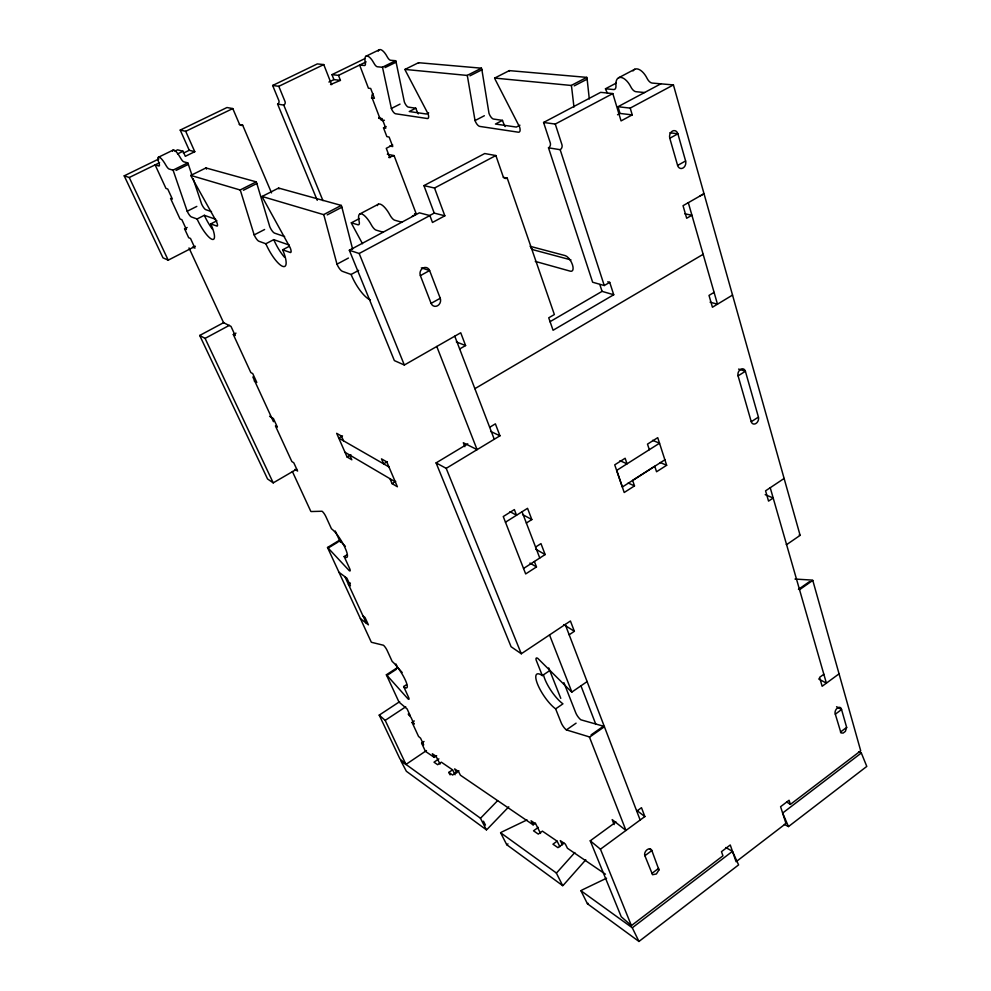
<?xml version="1.0" encoding="UTF-8"?>
<svg xmlns="http://www.w3.org/2000/svg" width="991" height="991" viewBox="0 0 991 991"><rect width="100%" height="100%" fill="white"/><g stroke="black" fill="none" stroke-linecap="round" stroke-linejoin="round"><path stroke-width="1.49" d="M585.805 859.792L563.805 884.653A5.438 2.961 -28.3 0 1 562.69 885.644L506.735 844.716L500.616 832.75A5.116 2.589 -28.5 0 1 501.867 831.969L527.001 819.916M574.83 852.52L557.438 871.969A5.451 2.923 -28.2 0 1 556.298 872.935L562.69 885.644M508.779 806.81L487.473 828.972A4.943 2.403 -29 0 1 486.395 829.826L406.372 771.283L400.773 760.679L480.4 818.157L486.42 829.851M497.593 800.678L481.453 817.29A4.967 2.378 -28.9 0 1 480.375 818.132M638.96 941.45L632.283 927.787L580.937 890.723L587.415 903.742L638.96 941.45L738.592 864.895L732.46 851.331L725.808 847.528M784.339 824.413L788.489 826.568L866.791 766.415L861.328 752.999L858.59 751.859M615.981 821.997L590.252 840.802L621.246 916.762L631.403 925.606L722.947 855.815L721.473 851.665L730.256 844.989L736.09 861.724L785.974 823.471L780.586 806.699L789.071 800.245L790.384 804.407L860.708 750.806L812.781 580.404A6.057 2.725 53.4 0 0 811.691 580.069L794.993 579.054M632.283 927.787L732.46 851.331M861.328 752.999L782.63 813.054L788.489 826.568M651.756 873.517L658.668 868.327M840.455 732.064L846.648 727.406L841.409 708.999A4.286 2.874 -60.9 0 0 837.358 708.082A4.286 2.874 -60.9 0 0 835.165 713.656L840.975 732.919L843.13 733.08L845.397 731.37L846.648 727.406M644.881 855.728L651.843 850.538L649.526 848.717M835.314 714.189L841.57 709.531L836.577 706.732M631.403 925.606L600.447 849.2L644.856 816.559L641.487 807.69L636.755 811.146M839.067 673.83L822.146 686.268L819.569 677.373L823.831 674.252M564.09 843.192L557.945 847.652L552.941 844.196L557.115 841.173L559.853 846.686M538.336 827.374L533.53 830.817L538.299 834.1L542.411 831.139L557.115 841.173M456.715 772.918L454.646 768.88L458.499 771.506L460.419 775.222L533.108 824.822L535.536 823.087M591.07 734.913L603.469 726.205A6.417 1.92 55.2 0 1 604.411 726.725L589.496 737.193A6.442 1.858 55.3 0 0 588.58 736.66L566.394 729.909A6.231 1.747 55.7 0 1 561.228 722.86L555.629 708.875A21.951 6.268 56 0 1 537.568 684.162A21.951 6.268 56 0 1 542.325 675.602L549.77 670.56M798.461 589.36L809.498 581.618M812.781 580.404L799.539 589.707A6.082 2.676 53.5 0 0 799.254 589.583M566.394 729.909L576.081 723.17M542.325 675.602L536.205 660.217A6.355 1.846 56.3 0 1 537.853 658.433L570.779 691.161A6.59 1.957 55.9 0 0 571.869 692.065L587.118 681.597A6.565 2.032 55.8 0 1 586.858 681.412M633.014 70.943A14.122 7.259 65.1 0 1 647.061 78.326A7.148 3.716 65.3 0 0 652.177 83.071L673.422 84.929L800.121 535.363L786.594 544.654A6.206 2.824 54.4 0 1 786.297 544.505M458.87 770.738L452.627 775.024L448.824 772.41L452.565 769.834L455.092 774.739M555.629 708.875L562.95 703.833A21.901 6.367 56 0 1 543.663 675.49M424.024 741.466L421.609 743.089L425.412 751.339L434.231 757.359L436.659 755.699M438.902 758.871L434.008 762.19L437.65 764.705L441.354 762.19L452.565 769.834M399.658 701.665L379.219 715.118L399.955 758.945L405.963 764.42L426.464 750.571M569.181 634.785L574.359 631.304L570.432 620.998L521.291 653.763L511.083 646.727L436.09 462.896L467.752 443.832M784.116 478.467L765.572 490.83L768.545 501.099L773.178 498.002L765.201 494.658M421.609 743.089L423.665 744.885L420.593 738.208L418.536 736.424L412.083 722.427L414.288 720.965M379.219 715.118L385.189 720.37L405.74 706.806M402.16 672.48L398.209 668.132A4.546 0.991 57.3 0 0 397.564 667.513L386.366 674.784A4.559 0.954 57.4 0 1 387.01 675.404L408.019 698.903A4.621 0.979 57.2 0 0 408.763 697.751L403.659 686.54L406.521 684.657M387.01 675.404L396.35 669.334M534.372 561.501L536.478 566.939L525.676 573.925L503.255 516.546L514.354 509.585L516.534 515.246L509.981 511.653M523.545 568.475L545.137 554.564L540.975 543.613L535.574 547.069M751.252 421.72L758.425 417.1L745.393 371.278A4.905 3.679 -70 0 0 740.537 369.383A4.905 3.679 -70 0 0 738.084 375.874L751.252 421.72A4.819 3.568 -68.4 0 0 755.997 423.454A4.819 3.568 -68.4 0 0 758.425 417.1M649.328 449.691L647.495 444.129L657.727 437.663L666.646 465.275L656.55 471.753L654.754 466.265L632.63 480.424L634.488 485.912L624.206 492.502L614.73 464.841L625.148 458.251L627.03 463.825L619.957 460.691M664.911 459.774L622.36 486.99L616.687 470.391L659.56 443.2L652.586 440.326M526.357 523.025L531.82 519.569L527.546 508.321L505.46 522.207M738.084 375.874L745.393 371.278L738.592 369.086M350.393 583.055L348.411 584.281L350.418 585.792L346.924 578.211L338.984 572.29M345.413 546.4L340.099 540.801A4.769 1.09 58.5 0 0 339.455 540.244L327.513 547.49A4.782 1.053 58.5 0 1 328.145 548.048L349.266 570.667A4.844 1.09 58.3 0 0 349.835 568.97L344.174 556.558L347.234 554.687M328.145 548.048L338.104 542.003M436.09 462.896L446.198 468.347L499.947 435.817L495.389 423.851L489.678 427.282M732.535 295.083L712.43 307.235L709.011 295.417L714.09 292.37M389.971 478.703L392.064 483.62L395.731 481.415M387.32 461.657L383.628 463.85L381.498 458.87L386.787 461.893L397.391 486.767L392.064 483.62M474.875 388.683L703.152 254.315M607.768 281.803L609.725 282.361L613.726 294.748L553.065 330.263L548.729 317.814L554.365 314.543L507.243 178.132A3.803 3.196 -80.5 0 1 503.069 176.311L495.872 155.537L484.71 153.543L423.937 185.614L434.219 213.09L444.835 215.815L434.529 188.03L423.937 185.614M343.505 440.809L341.4 436.028L336.667 433.327L347.061 456.962L350.876 454.72M342.527 435.904L338.761 438.084L388.93 466.897M632.233 114.882L619.994 113.445L617.975 106.731L630.214 108.106L632.233 114.882L621.06 120.902L612.81 93.575L600.657 92.349L543.588 122.463L550.278 142.902A3.729 3.072 -81.4 0 1 548.506 147.82L592.643 282.237L604.262 285.532L609.725 282.361M223.842 322.533L199.699 335.466L267.558 478.963L273.219 482.865L296.668 469.201M549.918 321.753L602.07 291.366L613.726 294.748M459.663 348.968L465.597 345.549L460.728 332.778L404.34 365.022L394.356 360.588L349.34 250.252L419.379 212.83L429.883 215.567L432.485 222.467L444.835 215.815M700.104 195.933L704.019 193.703L683.034 205.694L686.676 218.255L691.916 215.233L684.843 213.821M431.097 303.37L440.239 298.266L429.611 270.543A5.698 4.967 -74.7 0 0 423.046 268.041A5.698 4.967 -74.7 0 0 420.37 275.634L431.097 303.37A5.624 4.881 -72.4 0 0 437.564 305.748A5.624 4.881 -72.4 0 0 440.239 298.254M677.609 165.435L685.599 160.963L677.881 133.81A5.451 4.237 -79.8 0 0 672.418 131.085A5.451 4.237 -79.8 0 0 669.792 138.257L677.609 165.435A5.376 4.175 -78.6 0 0 682.985 168.036A5.376 4.175 -78.6 0 0 685.599 160.963M420.37 275.634L429.611 270.543L421.336 267.867M669.792 138.257L677.881 133.81L669.866 132.757M254.266 381.015L256.793 382.427L252.742 373.619L250.834 372.566L233.319 334.562L235.982 333.125M187.175 227.484L184.574 228.797L186.382 229.491L181.873 219.692L180.052 219.011L170.563 198.423L172.36 199.042L167.752 189.033L165.968 188.439L155.116 164.878L158.845 165.98A5.785 1.363 62.2 0 0 158.956 163.057A11.632 2.775 62.2 0 1 159.192 157.135A11.632 2.775 62.2 0 1 165.77 165.026A5.884 1.412 62.3 0 0 169.089 169.003L172.991 170.155A5.859 1.412 62.2 0 1 173.598 171.629L187.2 211.232A5.735 1.387 61.8 0 0 191.374 216.942L197.073 218.986A20.402 5.042 61.7 0 0 212 239.302A20.402 5.042 61.7 0 0 210.749 223.916L217.116 226.134A5.946 1.499 61.8 0 0 216.459 221.575L191.573 176.98A6.07 1.524 62.2 0 1 190.805 175.419L240.132 189.987A6.466 1.759 62.3 0 1 240.763 191.61L254.167 234.904A6.305 1.709 61.7 0 0 258.886 241.247L265.848 243.761A22.434 6.231 61.7 0 0 282.732 266.381A22.434 6.231 61.7 0 0 282.633 249.806L290.499 252.556A6.553 1.871 61.7 0 0 290.128 247.614L262.925 198.2A6.702 1.908 62.3 0 1 262.082 196.466L323.611 214.638A7.185 2.23 62.2 0 1 324.255 216.434L336.977 264.176A6.987 2.155 61.5 0 0 342.378 271.323L351.099 274.47L358.668 270.37M199.699 335.466L205.087 338.377L229.404 325.321M336.977 264.176L348.411 258.056M430.131 215.282L434.219 213.09M617.529 114.758L619.994 113.445M349.34 250.252L359.176 253.498L429.883 215.567M630.214 108.106L673.422 84.929M412.231 216.261L416.319 214.081L394.071 155.587L387.32 154.237M617.975 106.731L660.848 83.826M434.529 188.03L495.872 155.537M543.588 122.463L555.27 124.061L612.81 93.575M359.857 213.957L378.389 204.208M618.57 77.793L634.711 69.283M362.495 243.736L352.239 224.759A7.47 2.44 62.1 0 1 351.334 222.826L359.436 218.553M607.533 93.278L606.207 90.639A6.974 3.456 64.9 0 1 605.489 88.769L616.092 83.17M282.633 249.806L289.347 246.288M519.928 125.2L516.348 127.071L495.45 124.036L502.474 120.382A21.096 9.179 64.1 0 0 505.1 126.6M327.203 214.898L341.907 207.218A7.16 2.304 62.4 0 0 341.288 205.422L278.607 188.055L262.082 196.466M574.235 85.883L587.143 79.144A6.714 3.246 65.2 0 0 586.746 77.372L509.3 70.621L494.645 78.078A6.305 2.75 65 0 0 495.339 79.751L519.594 127.009A6.181 2.7 64 0 1 518.392 132.212L479.78 126.414A5.946 2.478 64.1 0 1 475.036 120.568L467.579 77.025A6.107 2.552 64.9 0 0 467.133 75.427L404.947 69.42A5.748 2.23 64.8 0 0 405.604 70.943L428.038 113.767A5.636 2.193 64.1 0 1 427.369 118.536L395.582 113.767A5.451 2.032 64.1 0 1 391.371 108.465L382.811 68.701A5.574 2.081 64.8 0 0 382.365 67.252L377.41 66.769A5.574 2.069 64.8 0 1 374.759 64.539L372.257 60.401A11.05 4.063 64.7 0 0 364.886 59.745L365.431 63.659A5.5 2.007 64.8 0 1 364.378 65.517L359.634 65.059L368.429 88.199L370.684 88.472L374.425 98.307L371.439 97.911M265.848 243.761L273.751 239.636L289.273 245.087M323.611 214.638L341.288 205.422M494.645 78.078L571.225 85.461L586.746 77.372M388.745 157.519L394.071 155.587M254.167 234.904L264.609 229.503M475.036 120.568L484.364 115.736M158.845 158.969L124.209 175.841L162.982 257.833L168.21 260.162L195.351 246.239M392.721 144.996L386.267 148.303L389.872 157.755M210.749 223.916L216.905 220.77M428.669 112.9L426.464 114.027L409.246 111.525L415.774 108.217A19.287 7.507 64.2 0 0 418.276 113.891M389.736 145.999L392.746 146.569L389.129 137.043L386.862 136.634L383.517 127.876L386.168 126.526M243.452 190.247L256.842 183.484A6.442 1.821 62.4 0 0 256.235 181.861L205.93 167.937L190.805 175.419M469.969 75.812L481.899 69.791A6.082 2.589 65.1 0 0 481.465 68.193L418.524 62.706L404.947 69.42M197.073 218.986L204.332 215.307L215.79 219.333M187.2 211.232L196.813 206.401M391.371 108.465L400.03 104.105M240.132 189.987L256.235 181.861M467.133 75.427L481.465 68.193M172.991 170.155L187.77 162.896A5.847 1.462 62.4 0 1 188.352 164.37L191.721 174.441M382.365 67.252L395.657 60.711A5.562 2.118 64.9 0 1 396.103 62.173L404.353 101.937A5.438 2.069 64.2 0 0 408.094 107.065L415.774 108.217M176.064 170.415L188.352 164.37M385.041 67.611L396.103 62.173M183.397 153.134L189.256 150.273L194.781 151.685L185.701 131.32L180.226 130.081L189.256 150.273M328.913 82.042L333.905 79.602L340.433 80.37L338.488 75.378L331.973 74.647L333.905 79.602M194.781 151.685L185.317 156.318L183.038 151.251L177.6 149.839L174.862 151.165M330.548 84.545L340.433 80.37M158.325 157.296L172.954 150.174M365.828 56.314L379.008 49.897M331.973 74.647L364.688 58.704M124.209 175.841L129.251 177.5L159.588 162.697M177.513 153.939L183.038 151.251M338.488 75.378L366.15 61.876M180.226 130.081L226.976 107.523L232.786 108.564L239.289 123.788A2.762 2.539 84.3 0 0 242.671 125.188L271.534 192.898M317.244 200.318L277.616 104.105A2.725 2.465 85.4 0 0 278.843 100.525L272.649 85.474L317.306 63.919L323.76 64.576L331.638 84.681M185.701 131.32L232.786 108.564M272.649 85.474L278.793 86.316L323.76 64.576M606.591 878.187L582.312 889.868A5.649 3.134 -27.9 0 0 580.961 890.748M395.657 60.711L390.64 60.278A5.562 2.106 65 0 1 387.147 56.685A11.012 4.15 64.9 0 0 378.228 51.21M605.489 88.769L613.59 89.549A7.048 3.506 65.1 0 0 615.944 85.536A14.171 7.135 64.9 0 1 620.762 77.397A14.171 7.135 64.9 0 1 630.858 86.911A7.185 3.654 65 0 0 635.962 91.705L644.546 92.535M502.474 120.382L493.184 118.994A5.934 2.527 64.3 0 1 488.997 113.333L481.899 69.791M379.132 118.127L382.13 118.61L385.784 128.248L383.517 127.876M277.616 104.105L283.773 105.096L322.942 200.64M548.506 147.82L560.163 149.691L604.262 285.532M239.252 124.507L242.671 125.188M503.242 177.339L507.243 178.132M414.61 213.635L416.319 214.081M530.074 246.301L565.118 255.591A8.77 3.791 61.2 0 1 572.439 264.671A8.77 3.791 61.2 0 1 570.333 271.187L535.289 261.401M570.965 259.902L533.839 249.955A8.337 3.481 61.7 0 1 531.077 248.122M710.089 302.168L717.484 304.187L688.311 202.684M187.77 162.896L183.781 161.793A5.859 1.462 62.4 0 1 181.328 159.291L178.69 154.968A11.595 2.874 62.4 0 0 172.57 151.338M401.85 222.195L394.728 220.225A7.655 2.676 62.3 0 1 389.822 214.824A15.1 5.203 62.3 0 0 377.298 205.608M603.469 726.205L580.899 719.813A6.206 1.809 55.6 0 1 575.746 712.802L563.891 682.626M351.334 222.826L357.924 224.771A7.532 2.478 62.2 0 0 359.101 221.179A15.175 5.042 62.1 0 1 361.554 213.895A15.175 5.042 62.1 0 1 371.229 224.697A7.693 2.589 62.2 0 0 376.109 230.135L383.108 232.204M211.517 211.628L205.769 209.671A5.723 1.437 61.9 0 1 201.594 203.985L193.146 178.714M284.628 236.564L274.532 233.12A6.28 1.771 61.9 0 1 269.812 226.815L256.842 183.484M456.331 341.92L465.597 345.549M192.551 247.131L194.954 248.122L190.495 238.435L188.686 237.716L184.574 228.797M660.241 462.524L666.646 465.275M628.207 483.013L634.488 485.912M490.644 431.407L499.947 435.817M233.319 334.562L235.201 335.528L231.002 326.411L223.57 322.682L189.008 247.936M522.554 514.527L531.82 519.569M818.653 678.922L826.395 683.146L770.23 487.733M535.871 549.262L545.137 554.564M344.992 452.268L395.285 481.824M529.912 563.074L536.478 566.939M347.061 456.962L351.817 459.787L349.749 455.067M269.614 416.282L273.429 418.574L277.369 427.109L275.436 425.932L291.849 461.546L293.794 462.797L297.597 471.072L295.021 469.387M563.768 624.627L574.359 631.304M786.668 801.954L790.384 804.407M605.451 874.198L567.434 848.259L565.353 844.059L560.274 840.616L562.343 844.766M500.616 832.75L556.31 872.947M636.693 810.353L644.856 816.559M363.003 615.931L365.022 617.504L368.404 624.85L360.39 618.582M590.252 840.802L600.447 849.2M412.083 722.427L414.139 724.186L411.005 717.397L408.23 714.053L410.274 715.799L407.128 708.961L399.001 702.086L386.366 674.784M434.231 757.359L432.349 753.755L435.978 756.207L440.054 764.086M448.824 772.41L450.087 774.851M483.459 821.192L485.466 825.094M533.108 824.822L531.077 820.783L535.797 823.992L540.529 833.443M129.251 177.5L168.21 260.162M205.087 338.377L273.219 482.865M385.189 720.37L405.963 764.42M252.866 376.964L273.466 421.683M344.93 576.725L366.385 623.277M292.382 471.505L310.79 511.331A4.844 1.078 58.9 0 0 311.273 511.542L322.038 511.245A4.943 1.127 58.8 0 1 325.915 516.67L331.452 528.773A17.181 3.914 58.5 0 1 345.041 547.775A17.181 3.914 58.5 0 1 344.174 556.558M327.513 547.49L371.241 642.057A4.596 0.979 57.7 0 0 371.749 642.366L383.43 645.24A4.695 1.028 57.6 0 1 387.184 650.542L392.176 661.455A16.339 3.53 57.3 0 1 405.307 679.999A16.339 3.53 57.3 0 1 403.659 686.54M335.243 531.015L340.334 542.151M395.954 663.97L397.837 668.107M278.793 86.316L284.999 101.478A2.75 2.49 85.9 0 1 283.773 105.096M359.176 253.498L404.34 365.022M446.198 468.347L521.291 653.763M548.717 667.922L560.782 698.345M464.866 446.656L463.317 442.742L477.092 449.641L436.771 346.478M614.135 824.586L612.178 819.607L625.965 830.446L589.496 737.193M549.522 634.934L571.869 692.065M580.912 685.722L595.851 724.396M454.77 336.197L494.261 439.261M522.046 511.777L539.773 558.02M565.217 624.466L640.149 820.015M599.84 284.553L602.07 291.366M555.27 124.061L561.947 144.723A3.778 3.084 -81.1 0 1 560.163 149.691M341.907 207.218L352.61 249.15M573.962 107.04L571.646 87.245A6.739 3.184 65 0 0 571.225 85.461M587.143 79.144L589.298 98.976M379.516 117A3.927 3.444 -88 0 1 378.748 118.338M384.421 120.258A3.964 3.468 -87.6 0 1 379.863 118.251L372.158 98.01A4.001 3.506 -89.3 0 1 372.901 93.575M278.991 188.922A6.677 1.97 62.4 0 1 278.607 188.055M206.487 169.102A6.045 1.586 62.4 0 1 205.93 167.937M212.421 229.144A20.365 5.128 61.8 0 1 204.332 215.307M370.374 299.939A24.936 7.903 61.4 0 1 351.099 274.47M284.553 257.288A22.384 6.342 61.7 0 1 273.751 239.636M800.121 535.363A6.181 2.874 54.3 0 1 799.217 534.867M418.66 63.09A5.735 2.267 65 0 1 418.524 62.706M509.448 71.042A6.28 2.8 65.2 0 1 509.3 70.621M506.723 844.691A5.104 2.626 -28.6 0 1 507.987 843.923M587.44 903.755A5.624 3.171 -28 0 1 588.097 903.309M658.953 869.925L656.389 873.963L652.561 874.731L644.831 855.592A4.559 3.171 -54.5 0 1 647.061 849.77A4.559 3.171 -54.5 0 1 651.793 850.402L658.953 869.925"/></g></svg>
